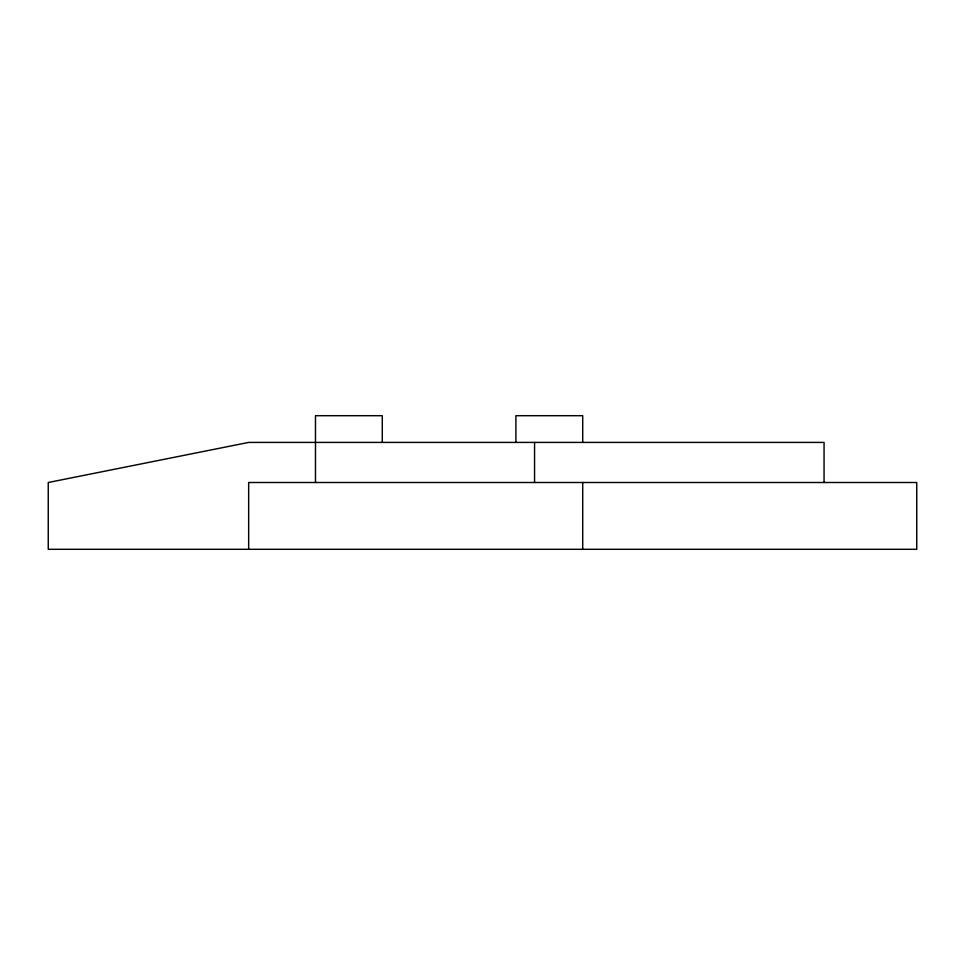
<?xml version="1.0" encoding="UTF-8"?>
<svg xmlns="http://www.w3.org/2000/svg" width="965" height="965" viewBox="0 0 965 965"><rect width="100%" height="100%" fill="white"/><g stroke="black" fill="none" stroke-linecap="round" stroke-linejoin="round"><path stroke-width="1.45" d="M824.062 482.5L824.062 442.416L248.668 442.416L48.25 482.5L48.25 549.302L916.75 549.302L916.75 482.5L248.668 482.5L248.668 549.302M582.715 442.416L582.715 415.698L515.901 415.698L515.901 442.416M582.715 482.5L582.715 549.302M534.562 442.416L534.562 482.5M382.285 442.416L382.285 415.698L315.483 415.698L315.483 482.5"/></g></svg>
